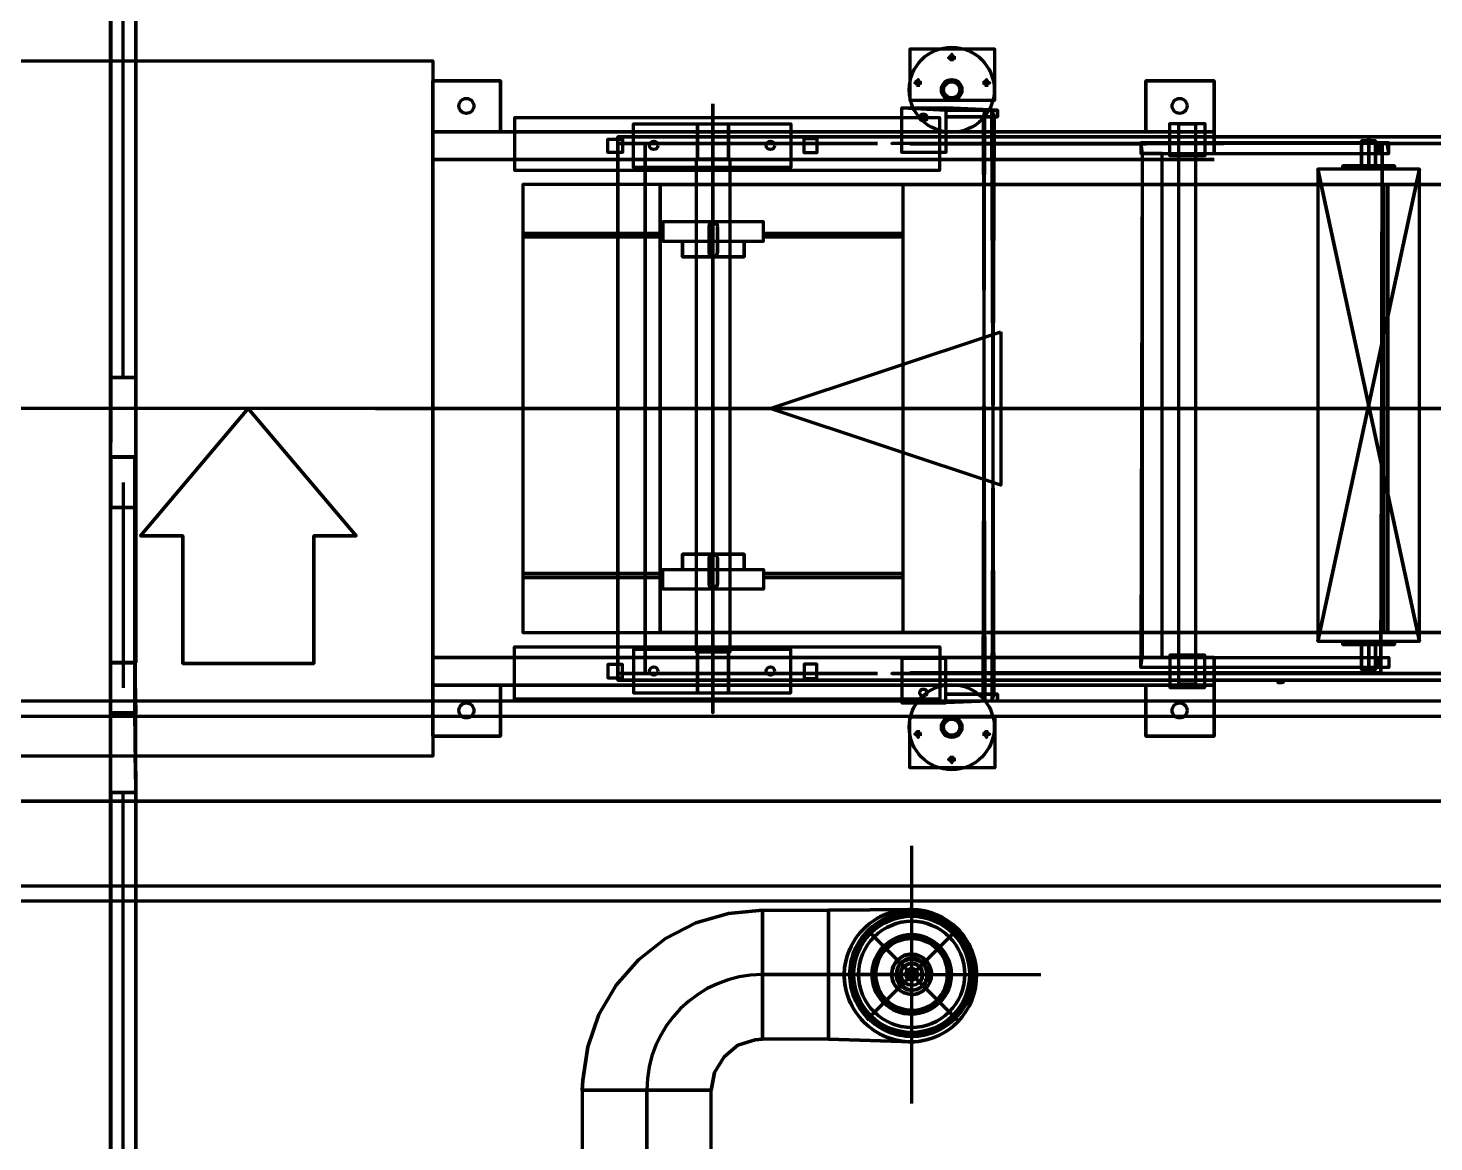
# Model space of a CAD drawing. Extents: x 0 to 1153, y 0 to 816.
# Drawn here: x 502.58 to 529.35, y 534.67 to 555.89 of the extents above; entities that cross this region are included whole.
import ezdxf

# ---------------------------------------------------------------- set-up
doc = ezdxf.new("R2010")
doc.units = 0
doc.header["$MEASUREMENT"] = 0
for name, color, linetype in [('EQUIPMENTS', 7, 'Continuous'), ('Hatch', 7, 'Continuous'), ('HVAC', 7, 'Continuous')]:
    doc.layers.add(name, color=color, linetype=linetype)

msp = doc.modelspace()

# ---------------------------------------------------------------- linework, layer by layer
at = {"layer": 'EQUIPMENTS', "color": 251, "linetype": 'Continuous', "lineweight": 211}
for p, q in [((523.261, 548.64), (113.961, 548.64)), ((516.71, 548.64), (526.574, 548.64)), ((526.479, 543.422), (526.479, 543.465))]:
    msp.add_line(p, q, dxfattribs=at)
for points in [[(519.367, 554.514), (520.986, 554.514), (520.986, 555.487), (519.367, 555.487), (519.367, 554.514), (520.986, 554.514), (520.986, 555.487), (519.367, 555.487)], [(494.633, 555.265), (510.286, 555.265), (510.286, 542.015), (494.633, 542.015)], [(525.166, 553.911), (525.166, 554.884), (523.864, 554.884), (523.864, 553.911), (523.864, 554.884), (525.166, 554.884), (525.166, 553.911), (510.286, 553.911), (510.286, 554.884), (511.577, 554.884), (511.577, 553.911), (511.577, 554.884), (510.286, 554.884), (510.286, 553.911), (510.286, 543.37), (510.286, 542.396), (511.577, 542.396), (511.577, 543.37), (511.577, 542.396), (510.286, 542.396), (510.286, 543.37), (525.166, 543.37), (525.166, 542.396), (523.864, 542.396), (523.864, 543.37), (523.864, 542.396), (525.166, 542.396), (525.166, 543.37), (525.166, 543.899), (510.286, 543.899), (525.166, 543.899), (525.166, 543.37), (510.286, 543.37), (510.286, 553.911), (525.166, 553.911), (525.166, 553.498)], [(519.218, 553.519), (519.218, 554.366), (520.054, 554.323), (521.039, 554.323), (521.039, 554.196), (520.054, 554.196), (521.039, 554.196), (521.039, 554.323), (520.054, 554.366), (520.054, 553.519), (519.218, 553.519), (519.218, 554.366), (520.054, 554.366), (520.054, 553.519)], [(520.763, 543.2), (520.795, 554.196), (520.795, 554.323), (520.763, 554.196), (520.795, 543.2), (520.795, 543.073)], [(520.975, 543.2), (520.933, 554.196), (520.933, 554.323), (520.975, 554.196), (520.933, 543.2), (520.933, 543.073)], [(511.842, 554.175), (511.842, 553.18), (519.938, 553.18), (519.938, 554.175), (511.842, 554.175), (511.842, 553.18), (519.938, 553.18), (519.938, 554.175)], [(514.107, 553.233), (514.107, 554.059), (517.102, 554.059), (517.102, 553.233), (514.107, 553.233), (514.107, 554.059), (517.102, 554.059), (517.102, 553.233)], [(524.32, 553.455), (524.32, 554.069), (524.986, 554.069), (524.986, 553.455), (524.32, 553.455), (524.32, 554.069), (524.986, 554.069), (524.986, 553.455)], [(524.489, 543.391), (524.489, 554.059), (524.806, 554.059), (524.806, 543.391), (524.489, 543.391), (524.489, 554.059), (524.806, 554.059), (524.806, 543.391)], [(517.356, 553.508), (517.356, 553.784), (517.599, 553.784), (517.599, 553.508), (517.356, 553.508), (517.356, 553.784), (517.599, 553.784), (517.599, 553.508)], [(513.62, 553.519), (513.62, 553.773), (513.895, 553.773), (513.895, 553.519), (513.62, 553.519), (513.62, 553.773), (513.895, 553.773), (513.895, 553.519)], [(528.489, 553.699), (523.769, 553.699), (523.79, 553.498), (523.769, 543.899), (528.489, 543.899), (528.489, 543.708), (523.769, 543.708), (523.79, 543.899), (524.171, 543.899), (524.171, 553.498), (523.769, 553.498), (528.489, 553.498), (528.489, 553.699), (523.769, 553.699), (523.769, 553.498), (528.489, 553.498), (528.458, 553.688), (519.028, 553.688)], [(527.971, 553.741), (528.235, 553.741), (528.235, 553.265), (528.235, 553.741), (527.971, 553.741), (527.971, 553.265)], [(515.948, 544.004), (515.948, 553.392), (515.303, 553.392), (515.303, 544.004), (515.948, 544.004), (515.948, 553.392), (515.303, 553.392), (515.303, 544.004)], [(524.171, 543.899), (524.171, 553.498), (523.79, 553.498), (523.79, 543.899)], [(528.595, 553.265), (527.611, 553.265), (527.611, 553.201), (527.611, 553.265), (528.595, 553.265), (528.595, 553.201)], [(529.071, 553.201), (527.135, 553.201), (529.071, 544.206), (529.071, 553.201), (527.135, 553.201), (527.135, 544.206), (529.071, 544.206), (527.135, 553.201), (527.135, 544.206), (529.071, 544.206), (529.071, 553.201), (527.135, 544.206)], [(512.001, 552.905), (512.001, 544.375), (519.24, 544.375), (519.24, 552.905), (512.001, 552.905), (512.001, 544.375), (519.24, 544.375), (519.24, 552.905)], [(514.615, 552.905), (514.615, 544.375), (534.808, 544.375), (514.615, 544.375), (514.615, 552.905), (534.808, 552.905)], [(516.583, 552.196), (514.667, 552.196), (514.667, 551.826), (516.583, 551.826), (516.583, 552.196), (514.667, 552.196), (514.667, 551.826), (516.583, 551.826)], [(515.704, 551.617), (515.692, 551.566), (515.649, 551.533), (515.596, 551.535), (515.556, 551.57), (515.546, 551.618), (515.548, 551.591), (515.588, 551.539), (515.64, 551.531), (515.692, 551.566), (515.704, 551.617), (515.694, 551.569), (515.653, 551.534), (515.6, 551.533), (515.558, 551.566), (515.546, 551.618), (515.546, 552.101), (515.548, 551.591), (515.584, 551.541), (515.636, 551.53), (515.689, 551.562), (515.705, 551.614), (515.705, 552.101)], [(516.213, 551.529), (515.038, 551.529), (515.038, 551.826), (515.038, 551.529), (516.213, 551.529), (516.213, 551.826)], [(521.102, 550.1), (521.102, 547.179), (516.71, 548.64)], [(506.772, 548.64), (508.826, 546.216), (508.021, 546.216), (508.021, 543.782), (505.524, 543.782), (508.021, 543.782), (508.021, 546.216), (508.826, 546.216), (506.772, 548.64), (504.719, 546.216)], [(505.524, 546.216), (505.524, 543.782), (505.524, 546.216), (504.719, 546.216)], [(516.213, 545.867), (515.038, 545.867), (515.038, 545.571), (515.038, 545.867), (516.213, 545.867), (516.213, 545.571)], [(516.583, 545.2), (514.667, 545.2), (514.667, 545.571), (516.583, 545.571), (516.583, 545.2), (514.667, 545.2), (514.667, 545.571), (516.583, 545.571)], [(528.595, 544.142), (527.611, 544.142), (527.611, 544.206), (527.611, 544.142), (528.595, 544.142), (528.595, 544.206)], [(527.971, 543.666), (528.235, 543.666), (528.235, 544.142), (528.235, 543.666), (527.971, 543.666), (527.971, 544.142)], [(511.842, 543.105), (511.842, 544.1), (519.938, 544.1), (519.938, 543.105), (511.842, 543.105), (511.842, 544.1), (519.938, 544.1), (519.938, 543.105)], [(514.107, 544.047), (514.107, 543.221), (517.102, 543.221), (517.102, 544.047), (514.107, 544.047), (514.107, 543.221), (517.102, 543.221), (517.102, 544.047)], [(519.218, 543.877), (519.218, 543.031), (520.054, 543.073), (521.039, 543.073), (521.039, 543.2), (520.054, 543.2), (521.039, 543.2), (521.039, 543.073), (520.054, 543.031), (520.054, 543.877), (519.218, 543.877), (519.218, 543.031), (520.054, 543.031), (520.054, 543.877)], [(528.489, 543.708), (523.769, 543.708), (523.769, 543.899), (528.489, 543.899)], [(524.32, 543.941), (524.32, 543.327), (524.986, 543.327), (524.986, 543.941), (524.32, 543.941), (524.32, 543.327), (524.986, 543.327), (524.986, 543.941)], [(513.62, 543.761), (513.62, 543.507), (513.895, 543.507), (513.895, 543.761), (513.62, 543.761), (513.62, 543.507), (513.895, 543.507), (513.895, 543.761)], [(517.356, 543.772), (517.356, 543.496), (517.599, 543.496), (517.599, 543.772), (517.356, 543.772), (517.356, 543.496), (517.599, 543.496), (517.599, 543.772)], [(526.373, 543.422), (526.479, 543.465), (526.479, 543.422), (526.373, 543.422), (526.426, 543.422), (526.457, 543.422), (526.373, 543.422), (526.426, 543.422), (526.447, 543.422)], [(519.367, 542.766), (520.986, 542.766), (520.986, 541.793), (519.367, 541.793), (519.367, 542.766), (520.986, 542.766), (520.986, 541.793), (519.367, 541.793)]]:
    msp.add_lwpolyline(points, close=True, dxfattribs=at)
for points in [[(520.171, 555.255), (520.171, 555.392), (520.171, 555.255)], [(520.245, 555.318), (520.107, 555.318), (520.245, 555.318)], [(519.525, 554.768), (519.525, 554.905), (519.525, 554.768)], [(520.827, 554.768), (520.827, 554.905), (520.827, 554.768)], [(519.599, 554.842), (519.462, 554.842), (519.599, 554.842)], [(520.753, 554.842), (520.89, 554.842), (520.753, 554.842)], [(515.62, 554.44), (515.62, 542.84), (515.62, 554.44)], [(515.324, 554.059), (515.324, 553.392), (515.324, 554.059)], [(515.916, 554.059), (515.916, 553.392), (515.916, 554.059)], [(534.702, 553.815), (513.81, 553.815), (513.81, 543.465), (534.702, 543.465)], [(534.702, 543.465), (513.81, 543.465), (513.81, 553.815), (534.702, 553.815)], [(528.108, 553.836), (528.108, 553.201), (528.108, 553.836)], [(518.753, 553.688), (513.81, 553.688), (518.753, 553.688)], [(514.329, 543.592), (514.329, 553.688), (514.329, 543.592)], [(534.702, 553.688), (528.362, 553.688), (528.331, 543.602), (523.843, 543.602), (519.377, 543.602), (523.875, 543.602), (528.341, 543.613), (528.362, 553.688), (523.843, 553.678), (519.377, 553.678), (523.875, 553.678), (528.299, 553.699), (528.299, 553.498), (528.299, 553.699)], [(520.012, 553.678), (520.012, 553.688), (520.012, 553.678)], [(528.362, 553.688), (534.702, 553.688)], [(525.166, 553.381), (510.286, 553.381), (525.166, 553.381)], [(528.394, 552.905), (528.394, 544.375), (528.394, 552.905)], [(528.468, 552.905), (528.468, 544.375), (528.468, 552.905)], [(514.667, 551.974), (512.001, 551.974), (514.667, 551.974)], [(514.667, 551.91), (512.001, 551.91), (514.667, 551.91)], [(515.547, 552.102), (515.556, 552.155), (515.692, 552.16), (515.556, 552.155), (515.547, 552.102), (515.556, 552.155), (515.556, 552.155), (515.692, 552.16), (515.692, 552.16), (515.705, 552.112)], [(516.583, 551.974), (519.24, 551.974), (516.583, 551.974)], [(516.583, 551.91), (519.24, 551.91), (516.583, 551.91)], [(509.196, 548.64), (648.705, 548.64), (509.196, 548.64)], [(515.547, 545.784), (515.556, 545.837), (515.649, 545.874), (515.692, 545.841), (515.556, 545.837), (515.547, 545.784), (515.546, 545.296), (515.547, 545.784), (515.556, 545.837), (515.64, 545.876), (515.687, 545.849), (515.705, 545.782), (515.705, 545.296), (515.705, 545.782)], [(514.667, 545.497), (512.001, 545.497), (514.667, 545.497)], [(516.583, 545.497), (519.24, 545.497), (516.583, 545.497)], [(514.667, 545.423), (512.001, 545.423), (514.667, 545.423)], [(515.704, 545.299), (515.692, 545.247), (515.556, 545.252), (515.692, 545.247), (515.704, 545.299), (515.692, 545.247), (515.692, 545.247), (515.556, 545.252), (515.556, 545.252), (515.546, 545.3)], [(516.583, 545.423), (519.24, 545.423), (516.583, 545.423)], [(528.108, 543.571), (528.108, 544.206), (528.108, 543.571)], [(515.324, 543.221), (515.324, 544.004), (515.324, 543.221)], [(515.916, 543.221), (515.916, 544.004), (515.916, 543.221)], [(528.299, 543.708), (528.299, 543.899), (528.299, 543.708)], [(520.012, 543.592), (520.012, 543.602), (520.012, 543.592)], [(526.352, 543.602), (526.352, 543.592), (526.352, 543.602)], [(526.5, 543.602), (526.489, 543.592), (526.5, 543.602)], [(527.696, 543.602), (527.696, 543.592), (527.696, 543.602)], [(518.753, 543.592), (513.81, 543.592), (518.753, 543.592)], [(528.458, 543.592), (519.028, 543.592), (528.458, 543.592)], [(534.702, 543.592), (528.362, 543.592), (534.702, 543.592)], [(519.599, 542.438), (519.462, 542.438), (519.599, 542.438)], [(519.525, 542.512), (519.525, 542.375), (519.525, 542.512)], [(520.753, 542.438), (520.89, 542.438), (520.753, 542.438)], [(520.827, 542.512), (520.827, 542.375), (520.827, 542.512)], [(520.171, 542.025), (520.171, 541.888), (520.171, 542.025)], [(520.245, 541.951), (520.107, 541.951), (520.245, 541.951)]]:
    msp.add_lwpolyline(points, dxfattribs=at)
for centre, radius in [((520.166, 554.71), 0.81), ((520.166, 554.71), 0.81), ((520.166, 555.323), 0.037), ((520.166, 555.323), 0.037), ((519.52, 554.847), 0.0371), ((519.52, 554.847), 0.0371), ((520.166, 554.71), 0.196), ((520.166, 554.71), 0.196), ((520.166, 554.71), 0.153), ((520.166, 554.71), 0.153), ((520.822, 554.847), 0.0371), ((520.822, 554.847), 0.0371), ((510.926, 554.403), 0.143), ((510.926, 554.403), 0.143), ((524.505, 554.403), 0.143), ((524.505, 554.403), 0.143), ((519.626, 554.18), 0.0688), ((519.626, 554.18), 0.0688), ((514.493, 553.651), 0.0794), ((514.493, 553.651), 0.0794), ((516.715, 553.651), 0.0794), ((516.715, 553.651), 0.0794), ((514.493, 543.639), 0.0794), ((514.493, 543.639), 0.0794), ((516.715, 543.639), 0.0794), ((516.715, 543.639), 0.0794), ((520.166, 542.57), 0.81), ((520.166, 542.57), 0.81), ((519.626, 543.227), 0.0688), ((519.626, 543.227), 0.0688), ((510.926, 542.888), 0.143), ((510.926, 542.888), 0.143), ((524.505, 542.888), 0.143), ((524.505, 542.888), 0.143), ((520.166, 542.57), 0.196), ((520.166, 542.57), 0.196), ((520.166, 542.57), 0.153), ((520.166, 542.57), 0.153), ((519.52, 542.443), 0.037), ((519.52, 542.443), 0.037), ((520.822, 542.443), 0.037), ((520.822, 542.443), 0.037), ((520.166, 541.957), 0.037), ((520.166, 541.957), 0.037)]:
    msp.add_circle(centre, radius, dxfattribs=at)
at = {"layer": 'Hatch', "color": 5, "linetype": 'Continuous', "lineweight": 211}
for p, q in [((504.391, 549.233), (504.391, 569.023)), ((504.391, 547.232), (504.391, 543.317)), ((504.391, 441.706), (504.391, 541.327))]:
    msp.add_line(p, q, dxfattribs=at)
for points in [[(504.148, 441.706), (504.148, 541.327), (504.148, 542.83), (504.635, 542.83), (504.613, 543.793), (504.635, 541.327), (504.613, 542.84), (504.613, 542.248), (504.635, 542.004), (504.635, 543.211), (504.613, 543.793), (504.635, 547.719), (504.635, 548.312), (504.635, 548.555), (504.635, 547.349), (504.635, 546.756), (504.613, 542.84), (504.613, 546.756), (504.148, 546.756), (504.148, 547.338), (504.148, 548.555), (504.148, 549.233), (504.158, 569.023), (504.158, 549.233), (504.148, 569.023)], [(504.148, 569.023), (504.148, 549.233), (504.635, 549.233), (504.158, 549.233), (504.635, 549.233), (504.148, 549.233), (504.148, 547.719), (504.635, 547.719), (504.635, 543.803), (504.148, 543.803), (504.148, 543.793), (504.613, 543.793), (504.613, 542.84), (504.148, 542.84), (504.148, 542.248), (504.148, 542.004), (504.148, 543.211), (504.148, 543.793), (504.148, 547.719), (504.148, 543.803), (504.148, 541.327), (504.148, 441.706)], [(504.635, 548.555), (504.635, 549.233), (504.635, 548.555)], [(504.148, 542.004), (504.148, 541.327), (504.148, 542.004)], [(504.613, 542.004), (504.635, 541.327), (504.635, 542.004)]]:
    msp.add_lwpolyline(points, dxfattribs=at)
for points in [[(504.158, 548.555), (504.158, 549.233), (504.148, 546.756), (504.635, 546.756), (504.635, 549.233), (504.158, 549.233), (504.635, 549.233), (504.148, 549.233), (504.635, 549.233), (504.635, 569.023), (504.635, 549.233), (504.635, 569.023), (504.635, 549.233), (504.635, 547.709), (504.635, 547.709), (504.158, 547.709), (504.158, 546.756), (504.635, 546.756), (504.635, 547.719), (504.148, 547.719), (504.148, 546.756), (504.148, 542.83), (504.148, 546.756), (504.613, 546.756), (504.613, 547.709), (504.148, 547.709), (504.158, 547.709), (504.158, 548.301)], [(504.148, 543.793), (504.635, 543.803)], [(504.635, 542.83), (504.148, 542.83), (504.148, 542.84), (504.635, 542.83), (504.613, 543.793)], [(504.635, 541.327), (504.148, 541.327), (504.613, 541.327), (504.158, 541.327), (504.158, 441.706), (504.148, 541.327), (504.635, 541.327), (504.635, 441.706), (504.635, 541.327), (504.635, 441.706), (504.635, 541.327), (504.158, 541.327), (504.635, 541.327), (504.148, 541.327)]]:
    msp.add_lwpolyline(points, close=True, dxfattribs=at)
at = {"layer": 'HVAC', "color": 6, "linetype": 'Continuous', "lineweight": 211}
for p, q in [((519.409, 535.4), (519.409, 540.311)), ((518.541, 538.723), (520.277, 536.988)), ((520.277, 538.723), (518.541, 536.988)), ((516.943, 537.856), (521.864, 537.856))]:
    msp.add_line(p, q, dxfattribs=at)
for points in [[(486.516, 543.073), (538.417, 543.073), (542.301, 542.904), (542.301, 539.411), (542.301, 542.904), (542.301, 539.411), (572.357, 539.411), (572.357, 542.904), (576.231, 542.745), (576.231, 539.581), (576.231, 542.745), (576.231, 539.581), (660.273, 539.581)], [(651.087, 454.914), (651.118, 517.874), (651.118, 521.049), (664.189, 521.081), (667.353, 521.081), (667.353, 539.538), (664.157, 539.581), (664.157, 542.745), (663.416, 542.745), (662.273, 542.745), (661.416, 542.745), (660.273, 542.745), (576.231, 542.745), (576.231, 539.581), (572.357, 539.411), (572.357, 542.904), (542.301, 542.904), (542.301, 539.411), (538.417, 539.253), (486.516, 539.253)], [(486.516, 542.777), (538.417, 542.777), (542.301, 542.618), (572.357, 542.618), (576.231, 542.449), (660.273, 542.449), (660.273, 539.866), (576.231, 539.866), (572.357, 539.708), (542.301, 539.708), (538.417, 539.538), (486.516, 539.538)], [(486.516, 541.158), (538.417, 541.158), (486.516, 541.158), (485.256, 541.158)], [(519.409, 537.856), (517.821, 537.856), (516.562, 537.856), (517.821, 537.856)], [(514.361, 534.416), (515.588, 534.416), (513.133, 534.416), (514.361, 534.416), (513.133, 534.416), (515.588, 534.416), (514.361, 534.416), (514.361, 535.654), (514.361, 534.416), (514.361, 530.532), (511.778, 530.532), (514.361, 530.532), (516.954, 530.532), (515.588, 534.416), (515.588, 535.654), (513.133, 535.654), (513.133, 534.416), (511.778, 530.532), (511.778, 407.331), (516.954, 407.331), (516.954, 530.532), (514.361, 530.532), (514.361, 407.331), (514.361, 530.532)]]:
    msp.add_lwpolyline(points, dxfattribs=at)
for points in [[(516.562, 537.856), (516.562, 536.628), (516.562, 539.083), (516.562, 537.856), (516.562, 536.628), (516.424, 536.617), (516.096, 536.511), (515.832, 536.289), (515.652, 535.993), (515.588, 535.654), (514.361, 535.654), (513.133, 535.654), (513.144, 535.845), (513.239, 536.48), (513.45, 537.094), (513.779, 537.654), (514.202, 538.141), (514.72, 538.543), (515.292, 538.84), (515.916, 539.02), (516.562, 539.083), (516.562, 536.628), (516.424, 536.617), (516.096, 536.511), (515.832, 536.289), (515.652, 535.993), (515.588, 535.654), (513.133, 535.654), (514.361, 535.654), (515.588, 535.654), (513.133, 535.654), (513.144, 535.845), (513.239, 536.48), (513.45, 537.094), (513.779, 537.654), (514.202, 538.141), (514.72, 538.543), (515.292, 538.84), (515.916, 539.02), (516.562, 539.083), (516.562, 537.856), (516.562, 536.628), (516.562, 539.083), (515.916, 539.02), (515.292, 538.84), (514.72, 538.543), (514.202, 538.141), (513.779, 537.654), (513.45, 537.094), (513.239, 536.48), (513.144, 535.845), (513.133, 535.654), (515.588, 535.654), (515.652, 535.993), (515.832, 536.289), (516.096, 536.511), (516.424, 536.617), (516.562, 536.628), (516.562, 539.083), (516.562, 537.856, 0.414208), (514.361, 535.654), (515.588, 535.654), (513.133, 535.654), (514.361, 535.654)], [(519.404, 536.575, -0.414218), (518.118, 537.861, -0.414213), (519.404, 539.094, 0.41423), (518.118, 537.861, 0.414229), (519.404, 536.575, 0.414218), (520.637, 537.861, 0.41419), (519.404, 539.094, 0.414196), (518.118, 537.861, 0.414195), (519.404, 536.575, 0.414189), (520.637, 537.861, 0.414207), (519.404, 539.094, -0.414218), (520.637, 537.861, -0.414213), (519.404, 536.575, 0.414216), (520.637, 537.861, 0.414192), (519.404, 539.094, 0.414192), (518.118, 537.861, 0.414218), (519.404, 536.575), (517.821, 536.628), (516.562, 536.628), (516.562, 539.083), (517.821, 539.083), (519.404, 539.094, 0.414192), (518.118, 537.861, 0.414218), (519.404, 536.575, 0.414218), (520.637, 537.861, 0.414192), (519.404, 539.094), (517.821, 539.083), (519.404, 539.094, 0.414192), (518.118, 537.861, 0.414218), (519.404, 536.575), (517.821, 536.628), (519.404, 536.575, 0.414218), (520.637, 537.861, 0.414192), (519.404, 539.094, 0.414192), (518.118, 537.861, 0.414218), (519.404, 536.575, 0.414218), (520.637, 537.861, 0.414192), (519.404, 539.094)], [(520.584, 537.861, 0.414204), (519.404, 539.041, 0.414197), (518.224, 537.861, 0.414235), (519.404, 536.681, -0.414209), (518.224, 537.861, -0.414197), (519.404, 538.967, 0.414214), (518.298, 537.861, 0.414214), (519.404, 536.681, -0.41422), (518.224, 537.861, -0.414208), (519.404, 538.967, 0.414214), (518.298, 537.861, 0.414214), (519.404, 536.755, -0.414214), (518.298, 537.861, -0.414214), (519.404, 538.967, -0.414221), (520.509, 537.861, -0.414221), (519.404, 536.755, -0.414214), (518.298, 537.861, -0.414214), (519.404, 538.967, 0.414214), (518.298, 537.861, 0.414214), (519.404, 536.681, -0.41422), (518.224, 537.861, -0.414193), (519.404, 538.967, -0.414221), (520.509, 537.861, -0.414221), (519.404, 536.681, 0.414206), (520.584, 537.861, 0.414194), (519.404, 539.041, -0.41419), (520.584, 537.861, 0.414217), (519.404, 539.041, -0.414204), (520.584, 537.861, -0.414223), (519.404, 536.681, 0.414223), (520.584, 537.861, -0.414229), (519.404, 536.681, 0.414203), (520.51, 537.861, 0.414221), (519.404, 539.041, -0.414194), (520.509, 537.861, -0.414221), (519.404, 536.681, 0.414206), (520.51, 537.861, 0.414221), (519.404, 538.967, -0.414221), (520.509, 537.861, -0.414221), (519.404, 536.755, 0.414221), (520.51, 537.861, 0.414221), (519.404, 539.041, -0.41418), (520.509, 537.861, -0.414221), (519.404, 536.681, 0.414207), (520.584, 537.861, -0.414221), (519.404, 536.755, -0.41422), (518.224, 537.861, -0.414223), (519.404, 539.041, 0.414197), (518.224, 537.861, 0.414216), (519.404, 536.681, -0.414216), (518.224, 537.861)], [(520.51, 537.861, 0.414221), (519.404, 538.988, 0.414214), (518.276, 537.861, 0.414214), (519.404, 536.755, -0.414214), (518.276, 537.861, -0.414214), (519.404, 538.967, 0.414208), (518.276, 537.861)], [(519.404, 537.559), (519.331, 537.568), (519.265, 537.593), (519.207, 537.632), (519.16, 537.683), (519.126, 537.743), (519.113, 537.861), (519.126, 537.743), (519.16, 537.683), (519.207, 537.632), (519.265, 537.593), (519.331, 537.568), (519.404, 537.559, -0.414228), (519.113, 537.861, 0.414228), (519.404, 537.559, -0.414228), (519.127, 537.953), (519.16, 538.039), (519.207, 538.09), (519.265, 538.129), (519.331, 538.154), (519.404, 538.173), (519.454, 538.169), (519.525, 538.149), (519.588, 538.113), (519.641, 538.064), (519.681, 538.004), (519.707, 537.936), (519.715, 537.886), (519.694, 537.861, 0.41421), (519.404, 538.173, 0.414151), (519.113, 537.861, 0.4142), (519.404, 537.559, 0.414258), (519.716, 537.861, -0.414178), (519.404, 537.559, -0.4142), (519.113, 537.861, -0.414151), (519.404, 538.151, -0.41421), (519.694, 537.861, -0.414258), (519.404, 537.559, 0.414258), (519.694, 537.861, 0.41421), (519.404, 538.162, -0.414222), (519.716, 537.861, -0.414178), (519.404, 537.559, 0.414245), (519.706, 537.861), (519.707, 537.936), (519.681, 538.004), (519.641, 538.064), (519.588, 538.113), (519.525, 538.149), (519.454, 538.169), (519.404, 538.173), (519.312, 538.137), (519.25, 538.108), (519.198, 538.067), (519.156, 538.014), (519.127, 537.953), (519.113, 537.861), (519.127, 537.953), (519.183, 538.05), (519.25, 538.108), (519.312, 538.137), (519.38, 538.151), (519.312, 538.137), (519.25, 538.108), (519.198, 538.067), (519.156, 538.014), (519.127, 537.953), (519.113, 537.861), (519.127, 537.953), (519.183, 538.05), (519.25, 538.108), (519.312, 538.137), (519.38, 538.151), (519.312, 538.137), (519.25, 538.108), (519.198, 538.067), (519.156, 538.014), (519.127, 537.953), (519.113, 537.861)], [(519.404, 537.655), (519.338, 537.665), (519.282, 537.694), (519.228, 537.752), (519.203, 537.811), (519.198, 537.878), (519.213, 537.941), (519.247, 537.995), (519.309, 538.044), (519.37, 538.065), (519.309, 538.044), (519.247, 537.995), (519.213, 537.941), (519.198, 537.878), (519.203, 537.811), (519.228, 537.752), (519.282, 537.694), (519.338, 537.665), (519.404, 537.655), (519.338, 537.665), (519.262, 537.696), (519.219, 537.747), (519.198, 537.792), (519.187, 537.843), (519.189, 537.896), (519.204, 537.945), (519.228, 537.989), (519.275, 538.036), (519.319, 538.061), (519.368, 538.075), (519.469, 538.057), (519.525, 538.027), (519.579, 537.97), (519.609, 537.861), (519.579, 537.97), (519.525, 538.027), (519.469, 538.057), (519.404, 538.078), (519.456, 538.072), (519.503, 538.054), (519.545, 538.026), (519.588, 537.975), (519.609, 537.861), (519.603, 537.776), (519.579, 537.733), (519.532, 537.686), (519.488, 537.661), (519.404, 537.655), (519.404, 537.655, 0.414286), (519.609, 537.861)]]:
    msp.add_lwpolyline(points, format="xyb", dxfattribs=at)
for points in [[(517.821, 539.083), (517.821, 536.628), (517.821, 539.083), (517.821, 536.628), (517.821, 539.083), (517.821, 536.628), (517.821, 539.083), (517.821, 536.628)], [(519.404, 537.75), (519.352, 537.762), (519.314, 537.795), (519.294, 537.843), (519.298, 537.896), (519.325, 537.939), (519.368, 537.966), (519.422, 537.971), (519.469, 537.951), (519.506, 537.904), (519.514, 537.852), (519.493, 537.795), (519.455, 537.762), (519.413, 537.75), (519.439, 537.755), (519.493, 537.795), (519.514, 537.852), (519.506, 537.904), (519.455, 537.96), (519.404, 537.972), (519.455, 537.96), (519.493, 537.926), (519.513, 537.879), (519.509, 537.826), (519.482, 537.782), (519.439, 537.755), (519.386, 537.751), (519.338, 537.771), (519.301, 537.818), (519.293, 537.87), (519.314, 537.926), (519.352, 537.96), (519.394, 537.972), (519.368, 537.966), (519.314, 537.926), (519.293, 537.87), (519.301, 537.818), (519.352, 537.762), (519.404, 537.75), (519.352, 537.762), (519.314, 537.795), (519.294, 537.843), (519.298, 537.896), (519.325, 537.939), (519.368, 537.966), (519.422, 537.971), (519.469, 537.951), (519.502, 537.912), (519.515, 537.861), (519.502, 537.81), (519.469, 537.771), (519.422, 537.751), (519.368, 537.755), (519.325, 537.782), (519.298, 537.826), (519.294, 537.879), (519.314, 537.926), (519.352, 537.96), (519.404, 537.972), (519.455, 537.96), (519.493, 537.926), (519.513, 537.879), (519.509, 537.826), (519.482, 537.782), (519.404, 537.75)]]:
    msp.add_lwpolyline(points, close=True, dxfattribs=at)
for points in [[(518.393, 537.861, 0.414221), (519.404, 536.85, -0.414221), (518.393, 537.861, -0.414221), (519.404, 538.872, 0.414221)], [(520.414, 537.861, 0.414214), (519.404, 538.872, -0.414214), (520.414, 537.861, -0.414214), (519.404, 536.85, 0.414214)], [(518.647, 537.861, 0.414231), (519.404, 537.104, -0.414231), (518.647, 537.861, -0.414202), (519.404, 538.618, 0.414202)], [(520.097, 537.861, 0.414229), (519.404, 538.554, 0.414216), (518.71, 537.861, 0.414236), (519.404, 537.168, 0.414249), (520.118, 537.861, 0.414149), (519.404, 538.575, 0.414159), (518.689, 537.861, 0.41419), (519.404, 537.147, -0.41419), (518.689, 537.861, -0.414159), (519.404, 538.565, 0.414232), (518.7, 537.861, 0.414231), (519.404, 537.178, 0.414164), (520.086, 537.861, 0.414166), (519.404, 538.544, -0.414166), (520.086, 537.861, -0.414164), (519.404, 537.146, 0.414181), (520.16, 537.861, 0.414192), (519.404, 538.618, -0.414192), (520.16, 537.861, -0.414222), (519.404, 537.104, 0.414222), (520.118, 537.861, 0.414149), (519.404, 538.565, -0.414209), (520.118, 537.861, -0.414181), (519.404, 537.157, 0.414209)], [(518.721, 537.861, 0.414186), (519.404, 537.178, -0.414186), (518.721, 537.861, -0.414189), (519.404, 538.544, 0.414189)], [(519.78, 537.861, 0.41414), (519.404, 538.236, 0.414182), (519.027, 537.861, 0.414177), (519.404, 537.485, -0.414177), (519.028, 537.861, -0.414182), (519.404, 538.247, 0.414232), (519.017, 537.861, 0.41429), (519.404, 537.485, 0.414136), (519.78, 537.861, 0.41414), (519.404, 538.246, -0.414255), (519.78, 537.861, -0.414136), (519.404, 537.475, 0.414312)]]:
    msp.add_lwpolyline(points, format="xyb", close=True, dxfattribs=at)
msp.add_circle((519.405, 537.861), 1.159, dxfattribs=at)
msp.add_point((519.409, 537.856), dxfattribs=at)
msp.add_point((519.409, 537.856), dxfattribs=at)
msp.add_point((519.409, 537.856), dxfattribs=at)
msp.add_point((519.409, 537.856), dxfattribs=at)
msp.add_point((519.409, 537.856), dxfattribs=at)
msp.add_point((519.409, 537.856), dxfattribs=at)

doc.saveas('drawing.dxf')
